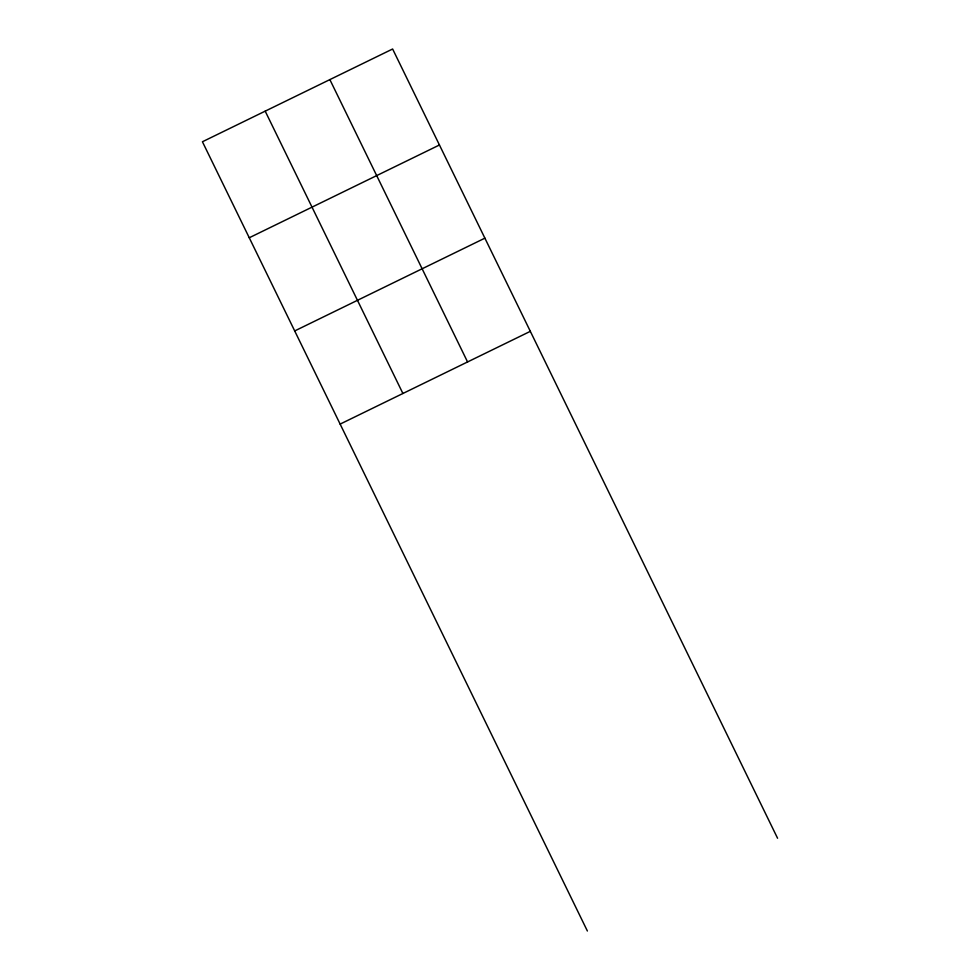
<?xml version="1.0" encoding="UTF-8"?>
<svg xmlns="http://www.w3.org/2000/svg" width="980" height="980" viewBox="0 0 980 980"><rect width="100%" height="100%" fill="white"/><g stroke="black" fill="none" stroke-linecap="round" stroke-linejoin="round"><path stroke-width="1.47" d="M249.251 237.76L439.444 144.991M294.698 330.934L484.892 238.165M340.146 424.095L530.327 331.338M777.569 838.243L392.625 49L202.431 141.757L587.375 931M329.868 79.613L467.57 361.951M265.2 111.157L402.902 393.482"/></g></svg>
